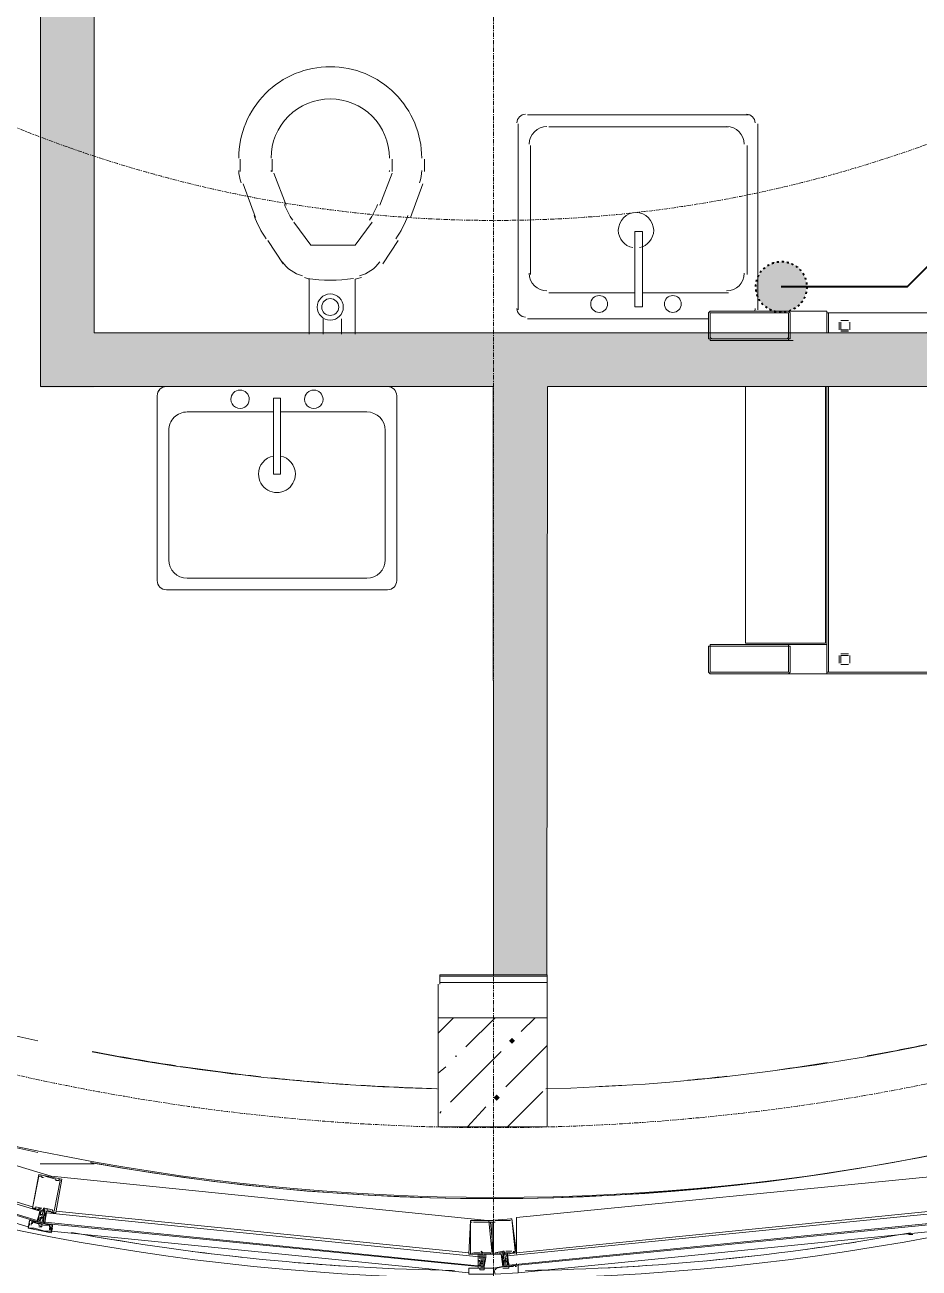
# Model space of a CAD drawing. Header units: millimetres. Extents: x 223 to 147055, y -17460 to 24540.
# Drawn here: x 100960 to 103424, y -11471 to -8044 of the extents above; entities that cross this region are included whole.
import ezdxf

# ---------------------------------------------------------------- set-up
doc = ezdxf.new("R2010")
doc.units = ezdxf.units.MM
doc.linetypes.add('ACAD_ISO03W100', pattern=[30, 12, -18])
doc.linetypes.add('ADSK_Линия сетки', pattern=[21, 12, -3, 3, -3])
for name, color, linetype, lineweight in [('A-ANNO-DIMS', 7, 'Continuous', 9), ('P-SANR-FIXT', 7, 'Continuous', 5), ('S-GRID', 7, 'Continuous', 9), ('раб осв', 7, 'Continuous', 40), ('ЭЛ', 250, 'Continuous', 50)]:
    doc.layers.add(name, color=color, linetype=linetype, lineweight=lineweight)
for name, color, linetype in [('PDF _A-CLNG', 7, 'Continuous'), ('PDF _A-DETL', 7, 'Continuous'), ('PDF _A-DETL-GENF', 7, 'Continuous'), ('PDF _A-FLOR', 7, 'Continuous'), ('PDF _A-GLAZ-CURT', 7, 'Continuous'), ('PDF _A-GLAZ-CWMG', 7, 'Continuous'), ('PDF _A-WALL', 7, 'Continuous'), ('PDF _A-WALL-PATT', 7, 'Continuous'), ('PDF _I-WALL', 7, 'Continuous'), ('PDF _P-SANR-FIXT', 7, 'Continuous'), ('PDF _S-BEAM', 7, 'Continuous'), ('PDF _S-COLS', 7, 'Continuous'), ('PDF _S-FSTN', 7, 'Continuous')]:
    doc.layers.add(name, color=color, linetype=linetype)
doc.styles.add('GOST Common_I_6', font='ARIALN.TTF', dxfattribs={"height": 125})
doc.dimstyles.new('Диагональ_-_Gost_2_5мм', dxfattribs={"dimscale": 304.8, "dimtxt": 125.714375, "dimasz": 0.492126, "dimexe": 0.393701, "dimexo": 0.246063, "dimgap": 0.287073, "dimtad": 1, "dimdec": 0, "dimzin": 0, "dimdsep": 46, "dimtxsty": 'GOST Common_I_6', "dimsah": 1, "dimcen": 0.09, "dimdle": 0.393701, "dimazin": 0, "dimtfac": 1, "dimtdec": 4, "dimtix": 1, "dimtmove": 0, "dimatfit": 3, "dimfxl": 1, "dimtvp": 1, "dimtfill": 1, "dimtolj": 1, "dimtzin": 0, "dimarcsym": 2})

# ---------------------------------------------------------------- blocks, each defined once
blk = doc.blocks.new('Раковина-Одиночная-2D - 660 x 560 мм-490963-1 этаж')
at = {"layer": 'P-SANR-FIXT'}
for p, q in [((636.3, 660), (27.1, 660)), ((636.3, 660), (27.1, 660)), ((1.7, 634.6), (1.7, 125.4)), ((1.7, 634.6), (1.7, 125.4)), ((579.1, 628.3), (84.2, 628.3)), ((661.7, 125.4), (661.7, 634.6)), ((661.7, 125.4), (661.7, 634.6)), ((33.4, 577.5), (33.4, 220.7)), ((629.9, 220.7), (629.9, 577.5)), ((341.2, 341.3), (322.2, 341.3)), ((322.2, 341.3), (322.2, 131.8)), ((341.2, 131.8), (341.2, 341.3)), ((84.2, 169.9), (322.2, 169.9)), ((341.2, 169.9), (579.1, 169.9)), ((322.2, 131.8), (341.2, 131.8)), ((27.1, 100), (636.3, 100)), ((27.1, 100), (636.3, 100))]:
    blk.add_line(p, q, dxfattribs=at)
for centre, radius, start, end in [((27.1, 634.6), 25.4, 90, 180), ((27.1, 634.6), 25.4, 90, 180), ((636.3, 634.6), 25.4, 0, 90), ((636.3, 634.6), 25.4, 0, 90), ((84.2, 577.5), 50.8, 90, 180), ((579.1, 577.5), 50.8, 0, 90), ((331.7, 341.3), 50.8, 360, 180), ((331.7, 341.3), 50.8, 180, 259.1931), ((331.7, 341.3), 50.8, 280.8069, 0), ((84.2, 220.7), 50.8, 180, 270), ((579.1, 220.7), 50.8, 270, 0), ((230.1, 135), 25.4, 360, 180), ((433.3, 135), 25.4, 360, 180), ((27.1, 125.4), 25.4, 180, 270), ((27.1, 125.4), 25.4, 180, 270), ((230.1, 135), 25.4, 180, 0), ((433.3, 135), 25.4, 180, 0), ((636.3, 125.4), 25.4, 270, 360), ((636.3, 125.4), 25.4, 270, 0)]:
    blk.add_arc(centre, radius, start, end, dxfattribs=at)
blk = doc.blocks.new('*D338')
at = {"layer": 'A-ANNO-DIMS', "color": 0, "lineweight": -2, "transparency": 16777216}
for p, q in [((92115.2, 13595.1), (91913.7, 13796.7)), ((86612.7, 11315.9), (86612.7, 11600.9))]:
    blk.add_line(p, q, dxfattribs=at)
blk.add_arc((86612.7, 19097.7), 7616.7, 271.12837, 313.87163, dxfattribs=at)
at = {"layer": 'A-ANNO-DIMS', "color": 0, "transparency": 16777216}
for points in [[(91873.9, 13624.6), (91908.9, 13588.9), (91998.5, 13711.8)], [(86762.9, 11457.4), (86762.4, 11507.4), (86612.7, 11480.9)]]:
    blk.add_solid(points, dxfattribs=at)
at = {"layer": 'Defpoints', "color": 0, "transparency": 16777216}
for p in [(86612.7, 19097.7), (92168.2, 13542.1), (88584, 11740.4), (86612.7, 11240.9)]:
    blk.add_point(p, dxfattribs=at)
at = {"layer": 'A-ANNO-DIMS', "color": 0, "transparency": 16777216, "insert": (89470.1, 12199.3), "char_height": 125, "width": 588.088, "attachment_point": 5, "rotation": 22.5, "style": 'GOST Common_I_6', "bg_fill": 3, "box_fill_scale": 1.1, "bg_fill_color": 256, "bg_fill_true_color": 13158600, "bg_fill_transparency": 0}
blk.add_mtext('\\A1;45.00°', dxfattribs=at)
blk = doc.blocks.new('*D340')
at = {"layer": 'A-ANNO-DIMS', "color": 0, "lineweight": -2, "transparency": 16777216}
for p, q in [((81110.1, 13595.1), (81311.7, 13796.7)), ((86612.7, 11315.9), (86612.7, 11600.9))]:
    blk.add_line(p, q, dxfattribs=at)
blk.add_arc((86612.7, 19097.7), 7616.7, 226.12837, 268.87163, dxfattribs=at)
at = {"layer": 'A-ANNO-DIMS', "color": 0, "transparency": 16777216}
for points in [[(81316.4, 13588.9), (81351.4, 13624.6), (81226.8, 13711.8)], [(86462.9, 11507.4), (86462.4, 11457.4), (86612.7, 11480.9)]]:
    blk.add_solid(points, dxfattribs=at)
at = {"layer": 'Defpoints', "color": 0, "transparency": 16777216}
for p in [(86612.7, 19097.7), (81057.1, 13542.1), (82804.3, 12501.4), (86612.7, 11240.9)]:
    blk.add_point(p, dxfattribs=at)
at = {"layer": 'A-ANNO-DIMS', "color": 0, "transparency": 16777216, "insert": (83755.3, 12199.3), "char_height": 125, "width": 588.088, "attachment_point": 5, "rotation": 337.5, "style": 'GOST Common_I_6', "bg_fill": 3, "box_fill_scale": 1.1, "bg_fill_color": 256, "bg_fill_true_color": 13158600, "bg_fill_transparency": 0}
blk.add_mtext('\\A1;45.00°', dxfattribs=at)
blk = doc.blocks.new('оси')
at = {"layer": 'S-GRID', "linetype": 'ADSK_Линия сетки'}
blk.add_line((86612.7, 19097.7), (86612.7, 8288.8), dxfattribs=at)
blk.add_arc((86612.7, 19097.7), 6000, 192.09621, 182.95219, dxfattribs=at)
at = {"layer": 'A-ANNO-DIMS'}
dim = blk.add_angular_dim_3p(base=(88584, 11740.4), center=(86612.7, 19097.7), p1=(86612.7, 11240.9), p2=(92168.2, 13542.1), dimstyle='Диагональ_-_Gost_2_5мм', override={"dimpost": '<>', "dimfxl": 6013.290219}, dxfattribs=at)
dim.commit()
dim.dimension.update_dxf_attribs({"geometry": '*D338', "text_midpoint": (89470.1, 12199.3)})
dim = blk.add_angular_dim_3p(base=(82804.3, 12501.4), center=(86612.7, 19097.7), p1=(81057.1, 13542.1), p2=(86612.7, 11240.9), dimstyle='Диагональ_-_Gost_2_5мм', override={"dimpost": '<>', "dimfxl": 6013.290219}, dxfattribs=at)
dim.commit()
dim.dimension.update_dxf_attribs({"geometry": '*D340', "text_midpoint": (83755.3, 12199.3)})
at = {"layer": 'S-GRID', "linetype": 'ADSK_Линия сетки'}
blk.add_arc((86612.7, 19097.7), 3500, 177.3315, 161.4375, dxfattribs=at)

msp = doc.modelspace()

# ---------------------------------------------------------------- hatches: boundary and pattern name
at = {"layer": 'PDF _A-WALL-PATT', "lineweight": 15, "true_color": 0xc0c0c0, "transparency": 33554559}
h = msp.add_hatch(color=9, dxfattribs=at)
h.paths.add_polyline_path([(104643.3, -7695), (103551.1, -8787.2), (103551.1, -8791.4), (103546.9, -8791.4), (103445.3, -8893), (101150.8, -8893), (101150.8, -7695), (102928.8, -7695), (102928.8, -7542.6), (101150.8, -7542.6), (101150.8, -7381.7), (101002.7, -7381.7), (101002.7, -9043.5), (101150.8, -9043.5), (101150.8, -9041.2), (103508.8, -9041.2), (103758.5, -8791.4), (103762.8, -8791.4), (103762.8, -8787.2), (103779.7, -8774.5), (103779.7, -8770.2), (105363, -7187), (105257.1, -7081.2), (104795.7, -7542.6), (103728.9, -7542.6), (103728.9, -7695)])
h.paths.add_polyline_path([(103750.1, -8787.2), (103750.1, -8791.4), (103733.1, -8808.3), (103745.8, -8791.4)], flags=16)
h.paths.add_polyline_path([(103728.9, -8774.5), (103712, -8787.2), (103728.9, -8770.2)], flags=16)
msp.add_hatch(color=9, dxfattribs=at).paths.add_polyline_path([(102400.5, -9041.2), (102250.5, -9041.2), (102251.5, -10662.5), (102398.3, -10662.5)])
at = {"layer": 'PDF _S-COLS', "lineweight": 15, "transparency": 33554559}
for points in [[(102302.3, -10836.1), (102298.1, -10840.3), (102293.8, -10844.5), (102298.1, -10848.8), (102302.3, -10853), (102306.5, -10848.8), (102310.8, -10844.5), (102306.5, -10840.3)], [(102260, -10992.7), (102255.7, -10996.9), (102251.5, -11001.2), (102255.7, -11005.4), (102260, -11009.6), (102264.2, -11005.4), (102268.4, -11001.2), (102264.2, -10996.9)]]:
    msp.add_hatch(color=256, dxfattribs=at).paths.add_polyline_path(points)

# ---------------------------------------------------------------- linework, layer by layer
at = {"layer": 'PDF _A-CLNG', "lineweight": 15}
msp.add_lwpolyline([(103394.5, -11377.9), (103407.2, -11377.9)], dxfattribs=at)
for centre, radius, start, end in [((102245.7, -5082.2), 6396, 260.06253, 261.31548), ((102246.1, -5080), 6398.3, 277.78376, 279.02528), ((102246.2, -5078.9), 6399.3, 262.59516, 263.84197), ((102245.9, -5077.6), 6400.7, 275.25176, 276.4983), ((102246, -5081.1), 6397.1, 265.12749, 266.37474), ((102246.2, -5081), 6397.2, 272.719, 273.96622)]:
    msp.add_arc(centre, radius, start, end, dxfattribs=at)
at = {"layer": 'PDF _A-DETL', "lineweight": 15}
msp.add_circle((102256, -5079.1), 6197.2, dxfattribs=at)
at = {"layer": 'PDF _A-DETL-GENF', "lineweight": 15}
for points in [[(101032.3, -11318.7), (101045, -11318.7), (101061.9, -11225.5), (100998.4, -11212.8), (100981.5, -11306), (100998.4, -11217.1), (101006.9, -11217.1), (101006.9, -11221.3), (101011.1, -11221.3)], [(101002.7, -11217.1), (101002.7, -11217.1)], [(101011.1, -11221.3), (101011.1, -11221.3)], [(101015.4, -11217.1), (101045, -11225.5), (101045, -11229.8), (101053.5, -11229.8)], [(101015.4, -11221.3), (101015.4, -11221.3)], [(101053.5, -11225.5), (101057.7, -11229.8), (101040.8, -11314.4), (101036.5, -11314.4), (101036.5, -11310.2), (101015.4, -11306)], [(101045, -11225.5), (101045, -11225.5)], [(101053.5, -11229.8), (101053.5, -11229.8)], [(100994.2, -11310.2), (100998.4, -11310.2), (100998.4, -11306), (101006.9, -11306), (100990, -11301.7), (100990, -11306), (100981.5, -11306), (100990, -11310.2)], [(100994.2, -11306), (100994.2, -11306)], [(100998.4, -11306), (100998.4, -11306)], [(101002.7, -11306), (101002.7, -11310.2), (101002.7, -11327.1)], [(101011.1, -11306), (101011.1, -11310.2), (101015.4, -11310.2), (101015.4, -11327.1), (101011.1, -11327.1), (101011.1, -11331.4), (101006.9, -11331.4), (101002.7, -11331.4), (101011.1, -11335.6), (101011.1, -11331.4)], [(101011.1, -11335.6), (101011.1, -11344.1), (101006.9, -11344.1), (101011.1, -11331.4), (101015.4, -11306), (101011.1, -11306), (101006.9, -11331.4), (101006.9, -11327.1)], [(100977.3, -11339.8), (100973, -11339.8), (100973, -11344.1)], [(100973, -11339.8), (100973, -11339.8)], [(101002.7, -11331.4), (101002.7, -11339.8), (101002.7, -11348.3), (100998.4, -11348.3), (100994.2, -11348.3), (100981.5, -11344.1), (100981.5, -11348.3), (100977.3, -11348.3), (100977.3, -11352.5)], [(100977.3, -11339.8), (100977.3, -11339.8)], [(100990, -11310.2), (100990, -11310.2)], [(100994.2, -11310.2), (100994.2, -11310.2)], [(100998.4, -11310.2), (100998.4, -11310.2)], [(101011.1, -11348.3), (100998.4, -11344.1), (100998.4, -11339.8), (100998.4, -11327.1)], [(100998.4, -11327.1), (100998.4, -11327.1)], [(100998.4, -11339.8), (101002.7, -11339.8), (101006.9, -11331.4)], [(101006.9, -11322.9), (101002.7, -11322.9), (101006.9, -11310.2), (101011.1, -11314.4), (101011.1, -11310.2), (101011.1, -11314.4), (101015.4, -11314.4), (101015.4, -11310.2)], [(101002.7, -11339.8), (101002.7, -11339.8)], [(101006.9, -11310.2), (101006.9, -11310.2)], [(101006.9, -11310.2), (101006.9, -11310.2)], [(101006.9, -11327.1), (101006.9, -11327.1)], [(101011.1, -11344.1), (101015.4, -11344.1), (101015.4, -11331.4), (101019.6, -11314.4)], [(101015.4, -11310.2), (101015.4, -11310.2)], [(101015.4, -11314.4), (101015.4, -11314.4)], [(101015.4, -11331.4), (101015.4, -11331.4)], [(101019.6, -11310.2), (101019.6, -11310.2)], [(101032.3, -11314.4), (101028.1, -11314.4), (101023.8, -11314.4), (101023.8, -11310.2), (101019.6, -11310.2)], [(101019.6, -11310.2), (101019.6, -11310.2)], [(101019.6, -11314.4), (101019.6, -11314.4)], [(101023.8, -11310.2), (101023.8, -11310.2)], [(101023.8, -11314.4), (101023.8, -11314.4)], [(101028.1, -11314.4), (101028.1, -11314.4)], [(101028.1, -11314.4), (101028.1, -11314.4)], [(101032.3, -11314.4), (101032.3, -11314.4)], [(101032.3, -11314.4), (101032.3, -11314.4)], [(101036.5, -11310.2), (101036.5, -11310.2)], [(102226.1, -11462.6), (102226.1, -11454.1), (102226.1, -11449.9), (102226.1, -11433), (102230.3, -11433), (102234.6, -11433), (102238.8, -11433), (102251.5, -11433), (102251.5, -11339.8), (102188, -11339.8), (102183.8, -11433), (102196.5, -11433), (102200.7, -11433), (102204.9, -11433), (102213.4, -11433)], [(102302.3, -11428.7), (102315, -11428.7), (102302.3, -11335.6), (102238.8, -11339.8), (102247.3, -11433), (102260, -11433)], [(102255.7, -11339.8), (102289.6, -11339.8), (102298.1, -11339.8), (102293.8, -11339.8)], [(102289.6, -11339.8), (102289.6, -11339.8)], [(102298.1, -11335.6), (102302.3, -11335.6), (102310.8, -11424.5), (102306.5, -11428.7), (102306.5, -11424.5)], [(102298.1, -11339.8), (102298.1, -11339.8)], [(100973, -11348.3), (100968.8, -11361), (100973, -11348.3), (100973, -11352.5)], [(101011.1, -11352.5), (101028.1, -11352.5), (101028.1, -11356.8), (101032.3, -11356.8), (101028.1, -11361), (101028.1, -11365.2), (101032.3, -11361), (101036.5, -11361), (101032.3, -11373.7), (100968.8, -11361), (100985.7, -11361), (101002.7, -11365.2), (101015.4, -11369.5), (101032.3, -11369.5), (101032.3, -11361)], [(100973, -11344.1), (100973, -11344.1)], [(100973, -11348.3), (100973, -11348.3)], [(100977.3, -11344.1), (100977.3, -11344.1)], [(100998.4, -11344.1), (100977.3, -11344.1)], [(100977.3, -11352.5), (100977.3, -11352.5)], [(100981.5, -11348.3), (100981.5, -11348.3)], [(100998.4, -11344.1), (100998.4, -11344.1)], [(101002.7, -11348.3), (101011.1, -11352.5), (100998.4, -11348.3), (100998.4, -11352.5), (101006.9, -11356.8), (100998.4, -11356.8)], [(100998.4, -11352.5), (100998.4, -11352.5)], [(101002.7, -11348.3), (101002.7, -11348.3)], [(101002.7, -11352.5), (101002.7, -11352.5)], [(101002.7, -11352.5), (101002.7, -11352.5)], [(101006.9, -11344.1), (101006.9, -11348.3)], [(101006.9, -11352.5), (101006.9, -11356.8), (101006.9, -11352.5)], [(101006.9, -11356.8), (101006.9, -11356.8)], [(101015.4, -11344.1), (101011.1, -11348.3), (101032.3, -11352.5), (101036.5, -11352.5), (101036.5, -11356.8)], [(101011.1, -11344.1), (101011.1, -11344.1)], [(101011.1, -11348.3), (101011.1, -11348.3)], [(101011.1, -11352.5), (101011.1, -11352.5)], [(101028.1, -11352.5), (101028.1, -11352.5)], [(101032.3, -11356.8), (101032.3, -11356.8)], [(101032.3, -11356.8), (101032.3, -11356.8)], [(101032.3, -11361), (101032.3, -11361)], [(102192.2, -11428.7), (102192.2, -11433), (102188, -11433), (102188, -11344.1), (102192.2, -11344.1)], [(102192.2, -11344.1), (102192.2, -11344.1)], [(102196.5, -11344.1), (102200.7, -11344.1), (102234.6, -11344.1), (102243, -11344.1), (102247.3, -11344.1), (102247.3, -11433), (102243, -11433), (102243, -11428.7), (102221.9, -11428.7), (102221.9, -11433), (102217.6, -11433), (102217.6, -11428.7)], [(102196.5, -11344.1), (102196.5, -11344.1)], [(102200.7, -11344.1), (102200.7, -11344.1)], [(102200.7, -11344.1), (102200.7, -11344.1)], [(102234.6, -11344.1), (102234.6, -11344.1)], [(102276.9, -11424.5), (102255.7, -11428.7), (102255.7, -11433), (102251.5, -11433), (102243, -11344.1), (102247.3, -11344.1), (102255.7, -11344.1)], [(102243, -11344.1), (102243, -11344.1)], [(102247.3, -11344.1), (102247.3, -11344.1)], [(102255.7, -11344.1), (102255.7, -11344.1)], [(102255.7, -11344.1), (102255.7, -11344.1)], [(102213.4, -11428.7), (102196.5, -11428.7)], [(102196.5, -11433), (102196.5, -11433)], [(102196.5, -11433), (102196.5, -11433)], [(102200.7, -11433), (102200.7, -11433)], [(102200.7, -11433), (102200.7, -11433)], [(102204.9, -11433), (102204.9, -11433)], [(102209.2, -11433), (102209.2, -11433)], [(102209.2, -11433), (102209.2, -11449.9), (102213.4, -11449.9), (102213.4, -11454.1), (102209.2, -11454.1), (102209.2, -11462.6), (102213.4, -11462.6), (102213.4, -11458.4)], [(102221.9, -11458.4), (102221.9, -11462.6), (102221.9, -11454.1), (102221.9, -11428.7), (102217.6, -11424.5), (102217.6, -11428.7), (102217.6, -11454.1), (102217.6, -11449.9), (102221.9, -11454.1), (102217.6, -11454.1), (102213.4, -11458.4), (102221.9, -11458.4), (102221.9, -11454.1)], [(102213.4, -11433), (102213.4, -11433)], [(102213.4, -11445.7), (102213.4, -11433), (102217.6, -11433), (102221.9, -11433), (102221.9, -11445.7)], [(102213.4, -11433), (102213.4, -11433)], [(102217.6, -11433), (102217.6, -11433)], [(102221.9, -11428.7), (102221.9, -11428.7)], [(102221.9, -11433), (102221.9, -11433)], [(102226.1, -11433), (102226.1, -11433)], [(102226.1, -11433), (102226.1, -11433)], [(102226.1, -11433), (102226.1, -11433)], [(102230.3, -11433), (102230.3, -11433)], [(102230.3, -11433), (102230.3, -11433)], [(102234.6, -11433), (102234.6, -11433)], [(102234.6, -11433), (102234.6, -11433)], [(102238.8, -11433), (102238.8, -11433)], [(102238.8, -11433), (102238.8, -11433)], [(102243, -11428.7), (102243, -11428.7)], [(102260, -11428.7), (102264.2, -11428.7)], [(102260, -11433), (102260, -11433)], [(102260, -11433), (102260, -11433)], [(102264.2, -11433), (102268.4, -11433), (102268.4, -11428.7)], [(102264.2, -11433), (102264.2, -11433)], [(102264.2, -11433), (102264.2, -11433)], [(102289.6, -11454.1), (102289.6, -11462.6), (102285.4, -11462.6), (102285.4, -11449.9), (102281.1, -11424.5), (102276.9, -11424.5), (102281.1, -11449.9), (102281.1, -11445.7), (102276.9, -11445.7), (102276.9, -11428.7), (102268.4, -11428.7), (102272.7, -11428.7)], [(102268.4, -11428.7), (102268.4, -11428.7)], [(102268.4, -11433), (102268.4, -11433)], [(102272.7, -11428.7), (102272.7, -11428.7)], [(102276.9, -11466.8), (102276.9, -11462.6), (102276.9, -11449.9), (102272.7, -11433)], [(102272.7, -11433), (102272.7, -11433)], [(102285.4, -11433), (102281.1, -11433), (102276.9, -11433), (102276.9, -11428.7), (102285.4, -11428.7), (102289.6, -11445.7), (102285.4, -11445.7), (102285.4, -11449.9), (102281.1, -11449.9), (102276.9, -11454.1), (102289.6, -11454.1), (102285.4, -11449.9)], [(102276.9, -11428.7), (102276.9, -11428.7)], [(102276.9, -11428.7), (102276.9, -11428.7)], [(102276.9, -11428.7), (102276.9, -11428.7)], [(102276.9, -11433), (102276.9, -11433)], [(102281.1, -11433), (102281.1, -11433)], [(102298.1, -11424.5), (102302.3, -11424.5), (102285.4, -11424.5)], [(102285.4, -11424.5), (102285.4, -11424.5)], [(102285.4, -11428.7), (102293.8, -11428.7), (102298.1, -11428.7)], [(102285.4, -11428.7), (102285.4, -11428.7)], [(102285.4, -11428.7), (102285.4, -11428.7)], [(102289.6, -11428.7), (102289.6, -11428.7)], [(102289.6, -11462.6), (102293.8, -11458.4), (102289.6, -11449.9), (102289.6, -11445.7), (102289.6, -11428.7)], [(102293.8, -11428.7), (102293.8, -11428.7)], [(102298.1, -11428.7), (102298.1, -11428.7)], [(102302.3, -11424.5), (102302.3, -11424.5)], [(102302.3, -11428.7), (102302.3, -11428.7)], [(102217.6, -11462.6), (102217.6, -11471.1), (102209.2, -11471.1), (102209.2, -11462.6)], [(102213.4, -11462.6), (102213.4, -11466.8), (102213.4, -11462.6), (102213.4, -11466.8), (102213.4, -11462.6), (102217.6, -11462.6), (102217.6, -11454.1)], [(102221.9, -11471.1), (102213.4, -11471.1), (102213.4, -11475.3), (102226.1, -11475.3), (102226.1, -11471.1), (102226.1, -11462.6), (102221.9, -11462.6), (102221.9, -11466.8), (102221.9, -11462.6), (102221.9, -11471.1), (102243, -11471.1)], [(102213.4, -11462.6), (102213.4, -11462.6)], [(102217.6, -11449.9), (102217.6, -11449.9)], [(102221.9, -11462.6), (102221.9, -11462.6)], [(102226.1, -11449.9), (102226.1, -11449.9)], [(102226.1, -11454.1), (102226.1, -11454.1)], [(102226.1, -11462.6), (102226.1, -11462.6)], [(102226.1, -11466.8), (102226.1, -11462.6), (102226.1, -11466.8)], [(102281.1, -11466.8), (102260, -11471.1), (102255.7, -11475.3)], [(102276.9, -11462.6), (102281.1, -11462.6), (102281.1, -11449.9)], [(102276.9, -11454.1), (102281.1, -11462.6), (102281.1, -11466.8), (102289.6, -11466.8), (102310.8, -11462.6)], [(102289.6, -11471.1), (102276.9, -11471.1), (102285.4, -11471.1), (102293.8, -11471.1), (102293.8, -11466.8), (102306.5, -11466.8)], [(102281.1, -11462.6), (102281.1, -11462.6)], [(102281.1, -11466.8), (102281.1, -11466.8)], [(102285.4, -11462.6), (102285.4, -11466.8)], [(102289.6, -11445.7), (102289.6, -11445.7)], [(102289.6, -11449.9), (102289.6, -11449.9)], [(102289.6, -11462.6), (102289.6, -11462.6)], [(102289.6, -11466.8), (102289.6, -11466.8)], [(102293.8, -11458.4), (102293.8, -11466.8)], [(102306.5, -11466.8), (102306.5, -11466.8)], [(102310.8, -11462.6), (102310.8, -11462.6)], [(102310.8, -11466.8), (102310.8, -11466.8)], [(102310.8, -11466.8), (102310.8, -11466.8)], [(102315, -11466.8), (102310.8, -11466.8)], [(102315, -11462.6), (102315, -11462.6)], [(102315, -11466.8), (102315, -11466.8)], [(102315, -11466.8), (102315, -11466.8)], [(102319.2, -11466.8), (102319.2, -11462.6)]]:
    msp.add_lwpolyline(points, dxfattribs=at)
at = {"layer": 'PDF _A-FLOR', "lineweight": 15}
msp.add_lwpolyline([(105829.6, 246.9, 0.600453), (95826.3, -5079.6, 1), (108665.8, -5079.6, 0.247585), (105870.8, 218.9)], format="xyb", dxfattribs=at)
msp.add_lwpolyline([(102103.3, -10687.9), (102103.3, -10662.5), (102399.7, -10662.5), (102399.7, -10687.9)], dxfattribs=at)
for centre, radius, start, end in [((102237.7, -5054.5), 5924.2, 280.14574, 281.76081), ((102254.5, -5054.6), 5924, 259.22232, 261.48017), ((102254.5, -5054.9), 5923.8, 261.59541, 263.75996), ((102237.6, -5053.9), 5924.8, 277.71231, 279.06905), ((102254.6, -5053.9), 5924.7, 264.01249, 266.0888), ((102237.7, -5055.1), 5923.6, 275.31716, 276.3665), ((102254.5, -5054.6), 5924, 266.43493, 268.44557), ((102237.2, -5046.3), 5932.4, 272.95015, 273.64135)]:
    msp.add_arc(centre, radius, start, end, dxfattribs=at)
at = {"layer": 'PDF _A-GLAZ-CURT', "lineweight": 15}
for points in [[(99817.4, -10984.2), (100994.2, -11339.8), (101002.7, -11314.4), (99825.8, -10958.8)], [(101015.4, -11344.1), (102226.1, -11466.8), (102230.3, -11441.4), (101019.6, -11318.7)], [(102293.8, -11462.6), (103487.6, -11344.1), (103483.4, -11318.7), (102289.6, -11437.2)]]:
    msp.add_lwpolyline(points, close=True, dxfattribs=at)
at = {"layer": 'PDF _A-GLAZ-CWMG', "lineweight": 15}
for points in [[(106662.6, -9519.5), (105727, -10285.8), (104643.3, -10861.5), (103470.7, -11217.1), (102315, -11331.4), (102315, -11428.7), (103458, -11314.4)], [(102234.6, -11339.8), (101032.3, -11217.1), (99855.5, -10861.5), (98776, -10285.8), (97878.5, -9549.2), (97810.8, -9616.9), (98695.5, -10345)], [(100981.5, -11301.7), (99851.2, -10958.8)], [(100998.4, -11344.1), (99813.1, -10984.2)], [(100968.8, -11356.8), (99830.1, -11013.9)], [(102183.8, -11428.7), (101045, -11314.4)], [(101002.7, -11365.2), (100998.4, -11365.2)], [(101002.7, -11365.2), (101002.7, -11365.2)], [(102209.2, -11466.8), (101015.4, -11348.3)], [(102183.8, -11483.8), (101032.3, -11369.5)], [(103487.6, -11348.3), (102319.2, -11462.6)], [(103466.4, -11369.5), (102319.2, -11483.8)], [(102230.3, -11433), (102230.3, -11441.4)], [(102230.3, -11433), (102230.3, -11433)], [(102315, -11428.7), (102315, -11433)], [(102226.1, -11466.8), (102226.1, -11466.8)], [(102315, -11458.4), (102315, -11462.6)]]:
    msp.add_lwpolyline(points, dxfattribs=at)
for points in [[(100973, -11339.8), (100968.8, -11361), (101032.3, -11373.7), (101036.5, -11352.5), (101015.4, -11348.3), (101019.6, -11314.4), (101045, -11318.7), (101061.9, -11225.5), (100998.4, -11212.8), (100981.5, -11306), (101002.7, -11310.2), (100994.2, -11344.1)], [(102183.8, -11471.1), (102183.8, -11488), (102251.5, -11488), (102251.5, -11471.1), (102226.1, -11471.1), (102226.1, -11433), (102251.5, -11433), (102251.5, -11339.8), (102188, -11339.8), (102183.8, -11433), (102209.2, -11433), (102209.2, -11471.1)], [(102255.7, -11488), (102319.2, -11483.8), (102319.2, -11462.6), (102293.8, -11466.8), (102289.6, -11433), (102315, -11428.7), (102302.3, -11335.6), (102238.8, -11339.8), (102247.3, -11433), (102272.7, -11433), (102276.9, -11466.8), (102251.5, -11471.1)]]:
    msp.add_lwpolyline(points, close=True, dxfattribs=at)
at = {"layer": 'PDF _A-WALL', "lineweight": 15}
for p, q in [((101002.7, -7381.7), (101003.5, -9041.2)), ((101003.5, -9041.2), (102252.1, -9041.2)), ((102401.3, -9041.2), (103508.8, -9041.2)), ((101002.7, -11183.2), (101150.8, -11183.2))]:
    msp.add_line(p, q, dxfattribs=at)
for points in [[(103728.9, -7614.6), (103728.9, -7695), (104647.5, -7695), (103445.3, -8893), (101150.8, -8893), (101150.8, -7695), (102928.8, -7695), (102928.8, -7614.6)], [(102251.5, -10662.5), (102250.5, -9041.2)], [(102398.3, -10662.5), (102400.5, -9041.2)]]:
    msp.add_lwpolyline(points, dxfattribs=at)
at = {"layer": 'PDF _I-WALL', "lineweight": 15}
msp.add_lwpolyline([(101141.1, -11180, 0.467725), (108445.7, -5079.6, 0.246441), (105768.6, 22.1, -0.246441), (108445.7, -5079.6, -0.467579), (101144, -11180.5)], format="xyb", dxfattribs=at)
msp.add_lwpolyline([(96048.3, -5229.4, 0.349124), (100995.8, -11151.9, -0.349124)], format="xyb", close=True, dxfattribs=at)
for centre, radius, start, end in [((102246.1, -5079.6), 5899.1, 226.45568, 257.76672), ((102246.1, -5079.6), 5899.1, 271.45569, 313.54432), ((102246.1, -5079.6), 5899.1, 259.2499, 268.54427), ((102246.1, -5079.6), 6398.6, 259.57948, 269.08813), ((102246.1, -5079.7), 6398.6, 270.83493, 280.39308)]:
    msp.add_arc(centre, radius, start, end, dxfattribs=at)
at = {"layer": 'PDF _P-SANR-FIXT', "lineweight": 15}
for points in [[(102053.5, -8411.3, 0.414214), (101801.6, -8159.5, 0.414214), (101549.7, -8411.3)], [(101964.6, -8411.3, 0.414214), (101801.6, -8248.4, 0.414214), (101638.6, -8411.3)], [(102653.2, -8658.1, 0.359997), (102692.7, -8610.3, 1), (102595.3, -8610.3, 0.359997), (102634.9, -8658.1)], [(102971.6, -8831.2, 0.053813), (102972.1, -8826.2, -0.059103), (102971.6, -8831.2)]]:
    msp.add_lwpolyline(points, format="xyb", dxfattribs=at)
for points in [[(102339.2, -8290.7, 0.414214), (102315.9, -8314, -0.414214)], [(102972.1, -8314, 0.414214), (102948.8, -8290.7, -0.414214)], [(101765.6, -8822, 1), (101837.6, -8822, 1)], [(101778.3, -8822, 1), (101824.9, -8822, 1)], [(102565.7, -8813.5, 1), (102519.1, -8813.5, 1)], [(102768.9, -8813.5, 1), (102722.3, -8813.5, 1)], [(102315.9, -8826.2, 0.414214), (102339.2, -8849.5, -0.414214)]]:
    msp.add_lwpolyline(points, format="xyb", close=True, dxfattribs=at)
for points in [[(102344.6, -8291.9), (102954.2, -8291.9)], [(102319.2, -8829.5), (102319.2, -8317.3)], [(102979.6, -8317.3), (102979.6, -8829.5)], [(102662.1, -8613.6), (102641, -8613.6), (102641, -8821), (102662.1, -8821)], [(102844.2, -8854.9), (102344.6, -8854.9)]]:
    msp.add_lwpolyline(points, close=True, dxfattribs=at)
for points in [[(102899.2, -8325.7), (102403.9, -8325.7)], [(102353.1, -8376.5), (102353.1, -8732.1)], [(102950, -8732.1), (102950, -8376.5)], [(101553, -8414.6), (101553, -8448.5)], [(101641.9, -8414.6), (101641.9, -8448.5)], [(101972.1, -8448.5), (101972.1, -8414.6)], [(102061, -8448.5), (102061, -8414.6)], [(101646.1, -8452.7), (101680, -8541.6)], [(101938.2, -8541.6), (101972.1, -8452.7)], [(101561.5, -8482.4), (101595.3, -8575.5)], [(102022.9, -8575.5), (102056.8, -8482.4)], [(101701.2, -8588.2), (101747.7, -8651.7), (101870.5, -8651.7), (101917.1, -8588.2)], [(101629.2, -8639), (101671.5, -8702.5)], [(101946.7, -8702.5), (101989, -8639)], [(101730.8, -8740.6), (101743.5, -8744.8), (101743.5, -8897.2)], [(101870.5, -8897.2), (101870.5, -8744.8), (101887.4, -8740.6)], [(102403.9, -8782.9), (102641, -8782.9)], [(102662.1, -8782.9), (102899.2, -8782.9)], [(101781.6, -8854.9), (101781.6, -8897.2)], [(101832.4, -8854.9), (101832.4, -8897.2)]]:
    msp.add_lwpolyline(points, dxfattribs=at)
for centre, radius, start, end in [((102398.5, -8373.2), 48.7, 90, 180), ((102893.8, -8373.2), 48.7, 0, 90), ((101649.2, -8445.2), 99.5, 180, 200.0006), ((101649.2, -8445.2), 10.6, 180, 200.0008), ((101954, -8445.2), 10.6, 339.9992, 360), ((101954, -8445.2), 99.5, 339.9994, 360), ((101852.4, -8474.8), 188.4, 200.0006, 215.0024), ((101755, -8474.8), 188.4, 324.9976, 339.9994), ((101852.4, -8474.8), 277.3, 200.0007, 215.0024), ((101755, -8474.8), 277.3, 324.9976, 339.9993), ((101750.8, -8640), 99.5, 215.0025, 254.9982), ((101856.6, -8640), 99.5, 285.0018, 324.9975), ((102398.5, -8728.9), 48.7, 180, 270), ((102893.8, -8728.9), 48.7, 270, 360), ((101801.6, -8275.9), 472, 262.2547, 277.7453)]:
    msp.add_arc(centre, radius, start, end, dxfattribs=at)
at = {"layer": 'PDF _S-BEAM', "lineweight": 15}
for points in [[(103055.8, -8914.2), (103060.1, -8914.2), (103064.3, -8914.2), (103064.3, -8909.9), (103068.5, -8909.9), (103068.5, -8905.7), (103068.5, -8842.2), (103068.5, -8838), (103064.3, -8833.7), (103060.1, -8833.7), (103055.8, -8833.7), (102852.6, -8833.7), (102848.4, -8833.7), (102844.2, -8838), (102844.2, -8842.2), (102844.2, -8905.7), (102844.2, -8909.9), (102848.4, -8909.9), (102848.4, -8914.2), (102852.6, -8914.2)], [(103064.3, -8842.2), (103064.3, -8905.7), (103060.1, -8909.9), (103055.8, -8909.9), (102852.6, -8909.9), (102848.4, -8905.7), (102848.4, -8842.2), (102848.4, -8838), (102852.6, -8838), (103055.8, -8838), (103060.1, -8838), (103064.3, -8838)], [(103229.4, -8859.1), (103208.2, -8859.1)], [(103068.5, -9760.8), (103068.5, -9756.6), (103064.3, -9756.6), (103064.3, -9752.4), (103060.1, -9752.4), (103055.8, -9752.4), (102852.6, -9752.4), (102848.4, -9752.4), (102848.4, -9756.6), (102844.2, -9756.6), (102844.2, -9760.8), (102844.2, -9824.3), (102844.2, -9828.6), (102848.4, -9832.8), (102852.6, -9832.8), (103055.8, -9832.8), (103060.1, -9832.8), (103064.3, -9832.8), (103068.5, -9828.6), (103068.5, -9824.3)], [(103064.3, -9760.8), (103064.3, -9824.3), (103064.3, -9828.6), (103060.1, -9828.6), (103055.8, -9828.6), (102852.6, -9828.6), (102848.4, -9828.6), (102848.4, -9824.3), (102848.4, -9760.8), (102848.4, -9756.6), (102852.6, -9756.6), (103055.8, -9756.6), (103060.1, -9756.6), (103064.3, -9756.6)], [(103208.2, -9807.4), (103229.4, -9807.4)]]:
    msp.add_lwpolyline(points, close=True, dxfattribs=at)
for points in [[(103174.3, -8893), (103174.3, -8838), (103170.1, -8838), (103170.1, -8833.7), (103170.1, -8893), (103170.1, -8842.2), (103170.1, -8838), (103170.1, -8833.7), (103055.8, -8833.7)], [(103204, -8863.4), (103204, -8884.5)], [(103208.2, -8863.4), (103208.2, -8863.4)], [(103208.2, -8863.4), (103208.2, -8884.5), (103229.4, -8884.5)], [(103229.4, -8863.4), (103229.4, -8863.4)], [(103229.4, -8863.4), (103229.4, -8863.4)], [(103233.6, -8884.5), (103233.6, -8863.4), (103233.6, -8884.5)], [(103208.2, -8884.5), (103208.2, -8884.5)], [(103208.2, -8888.8), (103229.4, -8888.8)], [(103229.4, -8884.5), (103229.4, -8884.5)], [(103055.8, -8914.2), (103077, -8914.2)], [(103170.1, -9041.2), (103170.1, -9832.8), (103170.1, -9828.6), (103174.3, -9828.6), (103170.1, -9828.6), (103170.1, -9832.8), (103055.8, -9832.8)], [(103174.3, -9041.2), (103174.3, -9828.6), (104042.2, -9828.6), (104046.4, -9832.8), (103170.1, -9832.8), (103170.1, -9828.6), (103170.1, -9824.3), (103170.1, -9760.8), (103170.1, -9756.6), (103170.1, -9752.4), (103055.8, -9752.4)], [(103204, -9782), (103204, -9803.2)], [(103229.4, -9777.8), (103208.2, -9777.8)], [(103208.2, -9782), (103208.2, -9782)], [(103229.4, -9782), (103208.2, -9782), (103208.2, -9803.2)], [(103229.4, -9782), (103229.4, -9782)], [(103233.6, -9803.2), (103233.6, -9782), (103233.6, -9803.2)], [(103208.2, -9803.2), (103208.2, -9803.2)], [(103229.4, -9803.2), (103229.4, -9803.2)], [(103229.4, -9803.2), (103229.4, -9803.2)]]:
    msp.add_lwpolyline(points, dxfattribs=at)
at = {"layer": 'PDF _S-COLS', "lineweight": 15}
for points in [[(102099.1, -10781), (102099.1, -10687.9)], [(102399.7, -10666.7), (102103.3, -10666.7)], [(102399.7, -10683.7), (102103.3, -10683.7)], [(102399.7, -10687.9), (102399.7, -10781)], [(102099.1, -10823.4), (102141.4, -10781)], [(102175.3, -10861.5), (102255.7, -10781)], [(102327.7, -10819.1), (102365.8, -10781)], [(102285.4, -10971.5), (102399.7, -10857.2)], [(102133, -11013.9), (102272.7, -10874.2)], [(102145.7, -10886.9), (102149.9, -10886.9)], [(102099.1, -10933.4), (102120.3, -10916.5)], [(102289.6, -11081.6), (102387, -10984.2)], [(102179.5, -11081.6), (102230.3, -11026.6)], [(102103.3, -11043.5), (102107.6, -11039.3)]]:
    msp.add_lwpolyline(points, dxfattribs=at)
msp.add_lwpolyline([(102399.7, -11081.6), (102399.7, -10781), (102099.1, -10781), (102099.1, -11081.6)], close=True, dxfattribs=at)
at = {"layer": 'PDF _S-FSTN', "lineweight": 15}
for points in [[(103174.3, -9041.2), (103174.3, -9828.6), (104042.2, -9828.6), (104435.9, -9434.9), (103775.5, -8774.5)], [(103500.3, -8838), (103174.3, -8838), (103174.3, -8893)], [(102945.8, -9041.2), (102945.8, -9748.1), (103165.9, -9748.1), (103165.9, -9041.2)]]:
    msp.add_lwpolyline(points, dxfattribs=at)

# ---------------------------------------------------------------- block references
at = {"layer": 'P-SANR-FIXT', "lineweight": 15, "rotation": 180}
msp.add_blockref('Раковина-Одиночная-2D - 660 x 560 мм-490963-1 этаж', (101986.4, -8941.2), dxfattribs=at)

# ---------------------------------------------------------------- next in the draw order: block references
msp.add_blockref('оси', (15638.8, -24180.7))

# ---------------------------------------------------------------- next in the draw order: hatches: boundary and pattern name
at = {"layer": 'ЭЛ', "linetype": 'ACAD_ISO03W100', "lineweight": 40, "ltscale": 0.46}
msp.add_hatch(color=0, dxfattribs=at).paths.add_polyline_path([(103114.4, -8766.6, 1), (102974.4, -8766.6, 1)])

# ---------------------------------------------------------------- next in the draw order: linework, layer by layer
at = {"layer": 'раб осв', "color": 0, "lineweight": 40}
msp.add_lwpolyline([(101452.7, -5532), (101452.7, -7302), (103322.7, -7302), (103322.7, -7302), (103322.7, -7752), (104406, -7752), (103391.5, -8766.6), (103044.4, -8766.6)], dxfattribs=at)
at = {"layer": 'ЭЛ', "color": 7, "lineweight": 25}
msp.add_lwpolyline([(108640.7, 835.2, 0, 0, 0), (107693.4, -789.9, 150, 0, 0), (107894.6, -448.8, 0, 0, 0), (103044.4, -8766.6, 0, 0, 0)], format="xyseb", dxfattribs=at)
at = {"layer": 'ЭЛ', "color": 0, "linetype": 'ACAD_ISO03W100', "lineweight": 40, "ltscale": 0.46}
msp.add_circle((103044.4, -8766.6), 70, dxfattribs=at)

doc.saveas('drawing.dxf')
